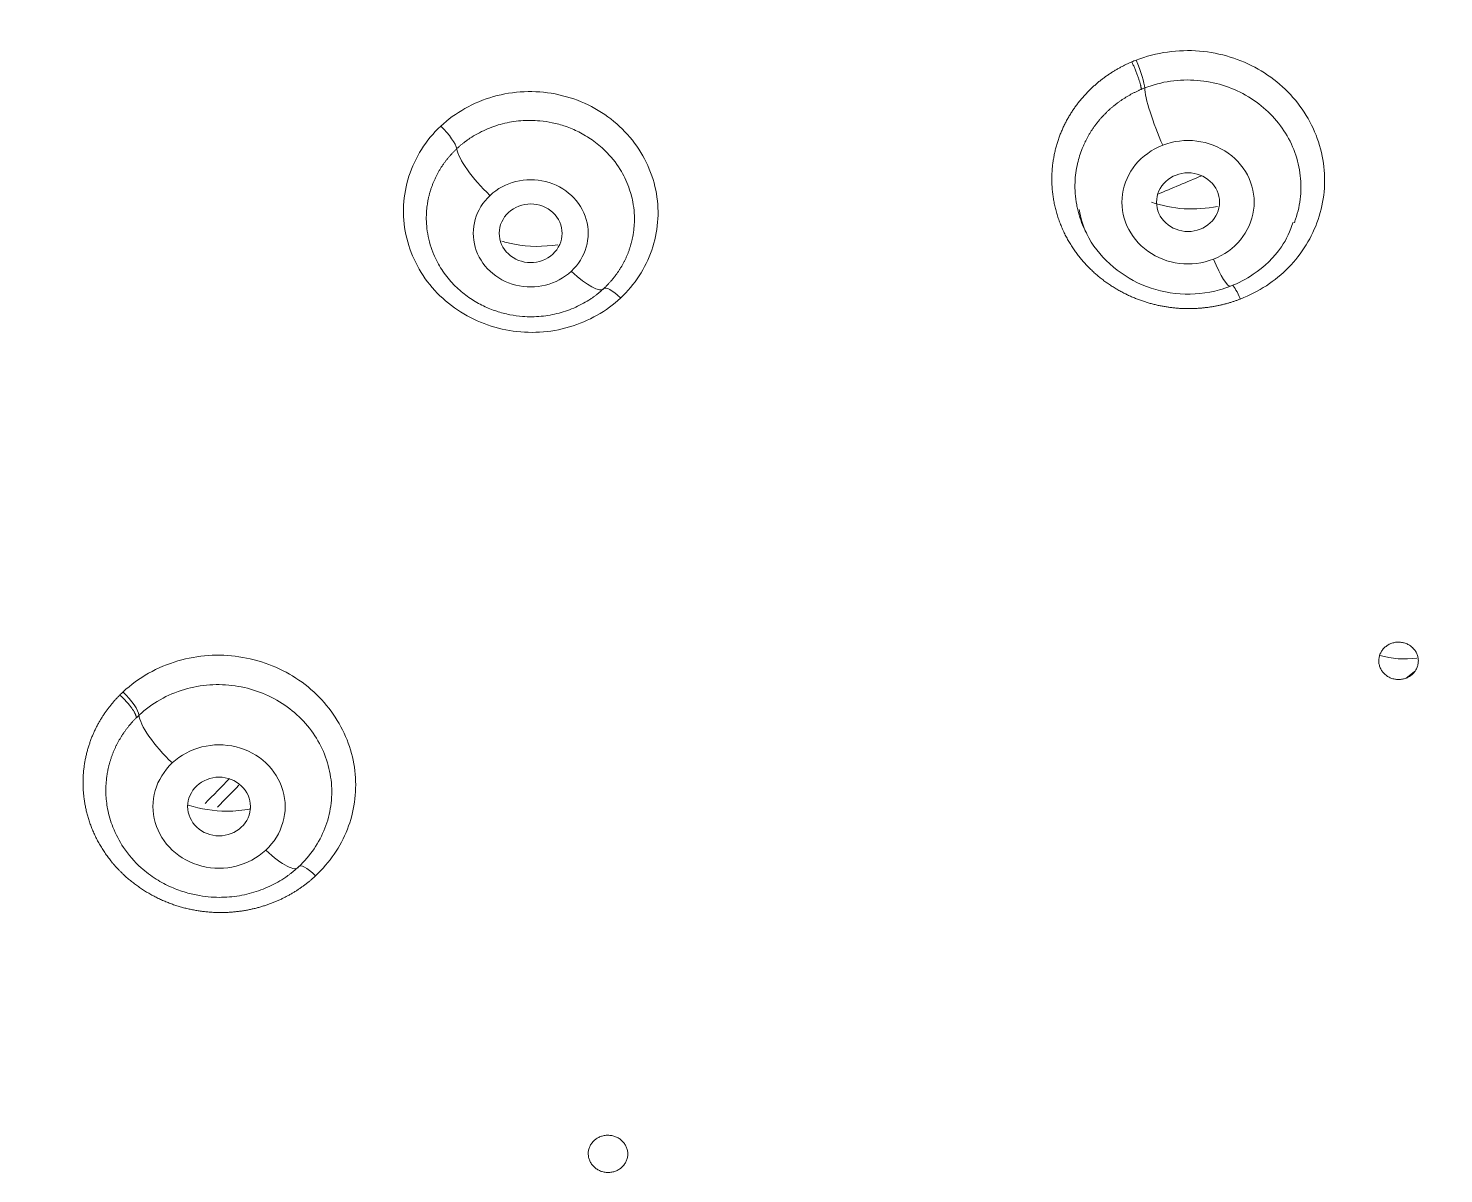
# Model space of a CAD drawing. Extents: x 1168 to 2296, y 0 to 827.
# Drawn here: x 1667.39 to 1685.4, y 558.34 to 572.91 of the extents above; entities that cross this region are included whole.
import ezdxf

# ---------------------------------------------------------------- set-up
doc = ezdxf.new("R2010")
doc.units = 0
doc.header["$LTSCALE"] = 10
doc.header["$MEASUREMENT"] = 0
doc.layers.add('1', color=7, linetype='CONTINUOUS')

msp = doc.modelspace()

# ---------------------------------------------------------------- linework, layer by layer
at = {"layer": '1', "color": 7, "linetype": 'Continuous', "lineweight": 18}
msp.add_line((1684.917, 564.645), (1685.025, 564.73), dxfattribs=at)
for centre, major_axis, ratio, start_param, end_param in [((1696.685, 538.042), (57.67, 0), 0.93358, 5.498085, 8.635877), ((1696.685, 538.026), (57.518, 0), 0.93358, 5.498085, 10.209879), ((1681.477, 572.412), (0.108, -0.28), 0.137141, 0.358191, 1.869619), ((1682.143, 570.913), (1.44, 0), 0.93358, 1.963495, 1.996693), ((1672.628, 571.571), (-0.205, 0.219), 0.245371, 3.482269, 4.931996), ((1696.685, 540.449), (-35.776, 0), 0.93358, 5.125682, 5.142969), ((1674.916, 569.385), (0.205, -0.219), 0.244788, 1.794498, 3.173534), ((1682.804, 569.371), (-0.108, 0.28), 0.137141, 5.014877, 6.021086), ((1668.584, 564.37), (0.205, -0.219), 0.253404, 0.282431, 1.79386), ((1669.815, 563.222), (1.44, 0), 0.93358, 2.356194, 2.389385), ((1671.036, 562.031), (-0.205, 0.219), 0.253404, 4.939118, 6.375186)]:
    msp.add_ellipse(centre, major_axis=major_axis, ratio=ratio, start_param=start_param, end_param=end_param, dxfattribs=at)
at = {"layer": '1', "color": 7, "linetype": 'Continuous', "lineweight": 13}
for centre, major_axis, ratio, start_param, end_param in [((1696.685, 537.844), (57.048, 0), 0.93358, 5.498085, 10.209879), ((1696.685, 537.824), (56.129, 0), 0.93358, 5.397226, 10.310738), ((1696.685, 537.907), (55.427, 0), 0.93358, 5.397283, 10.31068), ((1696.685, 538.436), (-51, 0), 0.93358, 4.712389, 7.625054), ((1681.821, 571.641), (0.216, -0.56), 0.137141, 3.499819, 5.053195), ((1682.143, 570.701), (0.841, 0), 0.93358, 5.105088, 8.246681), ((1673.262, 571.003), (0.409, -0.439), 0.253404, 3.483027, 4.977436), ((1682.143, 570.701), (0.841, 0), 0.93358, 1.963495, 5.105088), ((1673.78, 570.305), (0.731, 0), 0.93358, 5.497787, 8.63938), ((1673.78, 570.305), (0.731, 0), 0.93358, 2.356194, 5.497787), ((1682.465, 570.191), (-0.216, 0.56), 0.137141, 1.911602, 3.125981), ((1674.297, 570.037), (-0.409, 0.439), 0.253404, 1.835843, 3.173607), ((1669.221, 563.781), (0.409, -0.439), 0.253404, 3.42406, 4.977436), ((1669.815, 563.011), (0.841, 0), 0.93358, 5.497787, 8.63938), ((1669.815, 563.011), (0.841, 0), 0.93358, 2.356194, 5.497787), ((1696.685, 540.273), (36.424, 0), 0.93358, 2.394985, 2.407623), ((1696.685, 540.273), (-36.276, 0), 0.93358, 5.536287, 5.5474), ((1670.409, 562.671), (-0.409, 0.439), 0.253404, 1.835843, 3.233594)]:
    msp.add_ellipse(centre, major_axis=major_axis, ratio=ratio, start_param=start_param, end_param=end_param, dxfattribs=at)
at = {"layer": '1', "color": 7, "linetype": 'Continuous', "lineweight": 18}
for points, knots in [([(1637.796, 552.575), (1638.053, 554.279), (1638.756, 557.76), (1640.08, 562.037), (1641.095, 564.594), (1641.816, 566.282), (1642.199, 567.117), (1644.224, 571.249), (1646.684, 575.194), (1649.629, 578.813), (1650.844, 580.232), (1651.471, 580.928), (1653.404, 582.971), (1656.126, 585.576), (1659.852, 588.507), (1662.218, 590.106), (1663.822, 591.135), (1664.638, 591.63), (1668.781, 594.015), (1673.175, 596.018), (1677.777, 597.499), (1679.632, 598.049), (1680.567, 598.302), (1683.39, 598.998), (1687.204, 599.752), (1692.046, 600.255), (1694.965, 600.357), (1696.911, 600.38), (1697.885, 600.369), (1702.748, 600.202), (1707.594, 599.588), (1712.301, 598.432), (1714.171, 597.926), (1715.099, 597.652), (1717.86, 596.765), (1721.479, 595.414), (1725.805, 593.32), (1728.292, 591.89), (1729.924, 590.9), (1730.726, 590.386), (1734.67, 587.724), (1738.333, 584.7), (1741.559, 581.296), (1742.812, 579.906), (1743.421, 579.196), (1745.188, 577.026), (1747.393, 574.025), (1749.743, 570.04), (1750.96, 567.561), (1751.726, 565.891), (1752.088, 565.047), (1753.782, 560.788), (1754.879, 556.898), (1755.518, 552.941), (1755.573, 552.576)], [0, 0, 0, 0, 0.032488, 0.066794, 0.083947, 0.083947, 0.1011, 0.1011, 0.169711, 0.186864, 0.186864, 0.204017, 0.204017, 0.238323, 0.272629, 0.289782, 0.289782, 0.306935, 0.306935, 0.375547, 0.3927, 0.3927, 0.409853, 0.409853, 0.444159, 0.478464, 0.495617, 0.495617, 0.51277, 0.51277, 0.581382, 0.598535, 0.598535, 0.615688, 0.615688, 0.649994, 0.6843, 0.701453, 0.701453, 0.718606, 0.718606, 0.787218, 0.804371, 0.804371, 0.821524, 0.821524, 0.855829, 0.890135, 0.907288, 0.907288, 0.924441, 0.924441, 0.993053, 1, 1, 1, 1]), ([(1755.422, 553.477), (1755.408, 553.561), (1755.286, 554.253), (1755.003, 555.709), (1754.47, 557.983), (1753.715, 560.637), (1752.727, 563.495), (1751.531, 566.391), (1749.707, 570.162), (1747.007, 574.69), (1743.786, 578.911), (1740.919, 582.068), (1738.642, 584.309), (1736.346, 586.331), (1734.178, 588.053), (1732.285, 589.427), (1730.721, 590.48), (1729.512, 591.245), (1728.564, 591.818), (1727.641, 592.357), (1726.496, 592.997), (1724.99, 593.791), (1722.671, 594.922), (1719.494, 596.282), (1715.415, 597.715), (1710.884, 598.946), (1705.91, 599.889), (1701.243, 600.381), (1697.006, 600.525), (1693.293, 600.438), (1689.526, 600.124), (1685.521, 599.546), (1681.536, 598.703), (1677.757, 597.633), (1674.712, 596.575), (1672.323, 595.618), (1670.513, 594.818), (1669.043, 594.117), (1667.739, 593.457), (1666.431, 592.755), (1664.964, 591.92), (1663.151, 590.814), (1660.916, 589.325), (1658.264, 587.355), (1655.341, 584.896), (1652.23, 581.883), (1649.121, 578.343), (1646.258, 574.444), (1643.809, 570.417), (1641.818, 566.422), (1640.247, 562.506), (1639.056, 558.71), (1638.29, 555.519), (1637.965, 553.593), (1637.864, 552.894)], [0, 0, 0, 0, 0.001588, 0.013126, 0.027789, 0.04558, 0.065218, 0.084873, 0.104532, 0.143846, 0.183174, 0.202849, 0.222528, 0.241892, 0.258858, 0.273049, 0.284465, 0.293107, 0.298976, 0.304539, 0.312444, 0.322691, 0.335281, 0.358941, 0.384767, 0.412706, 0.442761, 0.474929, 0.496111, 0.51812, 0.540956, 0.563325, 0.590147, 0.613541, 0.633505, 0.647888, 0.659751, 0.669092, 0.677224, 0.686109, 0.695892, 0.707751, 0.724579, 0.744632, 0.76791, 0.794412, 0.824139, 0.854874, 0.884154, 0.911977, 0.938344, 0.963257, 0.986713, 1, 1, 1, 1]), ([(1680.74, 570.603), (1680.761, 570.517), (1680.797, 570.413), (1680.847, 570.314), (1680.857, 570.296)], [0, 0, 0, 0, 0.812861, 1, 1, 1, 1]), ([(1680.759, 570.608), (1680.776, 570.498), (1680.853, 570.243), (1681.13, 569.895), (1681.547, 569.625), (1682.041, 569.507), (1682.431, 569.546), (1682.636, 569.614), (1682.681, 569.632)], [0, 0, 0, 0, 0.13396, 0.333041, 0.533026, 0.735429, 0.940598, 1, 1, 1, 1]), ([(1682.681, 569.632), (1682.785, 569.672), (1683.028, 569.8), (1683.328, 570.079), (1683.444, 570.334), (1683.479, 570.449)], [0, 0, 0, 0, 0.276136, 0.702165, 1, 1, 1, 1]), ([(1673.412, 570.206), (1673.465, 570.19), (1673.698, 570.132), (1673.942, 570.131), (1674.126, 570.16)], [0, 0, 0, 0, 0.229743, 1, 1, 1, 1]), ([(1672.544, 570.043), (1672.559, 570.007), (1672.606, 569.907), (1672.706, 569.753), (1672.849, 569.598), (1673.009, 569.473), (1673.174, 569.379), (1673.343, 569.311), (1673.511, 569.267), (1673.701, 569.241), (1673.913, 569.243), (1674.141, 569.284), (1674.354, 569.359), (1674.494, 569.437), (1674.573, 569.491), (1674.602, 569.512), (1674.63, 569.534), (1674.657, 569.556), (1674.684, 569.579), (1674.701, 569.594), (1674.71, 569.602)], [0, 0, 0, 0, 0.046713, 0.132176, 0.217557, 0.294502, 0.367898, 0.437754, 0.504081, 0.56689, 0.656931, 0.745283, 0.83197, 0.917017, 0.930966, 0.944867, 0.958721, 0.972528, 0.986288, 1, 1, 1, 1]), ([(1674.71, 569.602), (1674.714, 569.606), (1674.722, 569.614), (1674.734, 569.626), (1674.746, 569.638), (1674.758, 569.65), (1674.77, 569.663), (1674.782, 569.676), (1674.794, 569.688), (1674.805, 569.702), (1674.816, 569.715), (1674.827, 569.728), (1674.838, 569.742), (1674.849, 569.756), (1674.86, 569.77), (1674.87, 569.784), (1674.88, 569.799), (1674.891, 569.813), (1674.9, 569.828), (1674.91, 569.843), (1674.92, 569.858), (1674.926, 569.869), (1674.93, 569.875), (1674.93, 569.875)], [0, 0, 0, 0, 0.048037, 0.096248, 0.144632, 0.193189, 0.24192, 0.290824, 0.339903, 0.389155, 0.438581, 0.488181, 0.537956, 0.587905, 0.638028, 0.688326, 0.738798, 0.789445, 0.840267, 0.891263, 0.942435, 0.993782, 1, 1, 1, 1]), ([(1684.917, 564.645), (1684.902, 564.639), (1684.886, 564.635), (1684.862, 564.631), (1684.854, 564.629), (1684.838, 564.628), (1684.829, 564.628), (1684.805, 564.628), (1684.788, 564.629), (1684.756, 564.635), (1684.74, 564.64), (1684.71, 564.652), (1684.695, 564.659), (1684.675, 564.672), (1684.668, 564.677), (1684.655, 564.687), (1684.643, 564.698), (1684.632, 564.709), (1684.621, 564.721), (1684.616, 564.727), (1684.603, 564.747), (1684.595, 564.761), (1684.585, 564.782), (1684.583, 564.789), (1684.578, 564.804), (1684.576, 564.812), (1684.571, 564.835), (1684.57, 564.85), (1684.57, 564.874), (1684.57, 564.881), (1684.572, 564.897), (1684.573, 564.905), (1684.577, 564.927), (1684.582, 564.942), (1684.592, 564.964), (1684.595, 564.971), (1684.603, 564.985), (1684.612, 564.998), (1684.621, 565.01), (1684.632, 565.022), (1684.637, 565.028), (1684.655, 565.044), (1684.668, 565.054), (1684.695, 565.072), (1684.71, 565.079), (1684.725, 565.085)], [0, 0, 0, 0, 0.0625, 0.0625, 0.09375, 0.09375, 0.125, 0.125, 0.1875, 0.1875, 0.25, 0.25, 0.3125, 0.3125, 0.34375, 0.34375, 0.375, 0.40625, 0.40625, 0.4375, 0.4375, 0.5, 0.5, 0.53125, 0.53125, 0.5625, 0.5625, 0.625, 0.625, 0.65625, 0.65625, 0.6875, 0.6875, 0.75, 0.75, 0.78125, 0.78125, 0.8125, 0.84375, 0.84375, 0.875, 0.875, 0.9375, 0.9375, 1, 1, 1, 1]), ([(1684.725, 565.085), (1684.74, 565.091), (1684.756, 565.095), (1684.78, 565.1), (1684.788, 565.101), (1684.805, 565.102), (1684.813, 565.102), (1684.838, 565.102), (1684.854, 565.101), (1684.886, 565.095), (1684.903, 565.09), (1684.933, 565.078), (1684.947, 565.071), (1684.968, 565.058), (1684.975, 565.053), (1684.987, 565.043), (1684.999, 565.033), (1685.011, 565.021), (1685.021, 565.009), (1685.026, 565.003), (1685.04, 564.983), (1685.048, 564.97), (1685.057, 564.948), (1685.06, 564.941), (1685.065, 564.926), (1685.067, 564.918), (1685.071, 564.895), (1685.073, 564.88), (1685.073, 564.857), (1685.072, 564.849), (1685.071, 564.833), (1685.07, 564.825), (1685.065, 564.803), (1685.06, 564.788), (1685.051, 564.766), (1685.047, 564.759), (1685.039, 564.745), (1685.031, 564.732), (1685.021, 564.72), (1685.011, 564.708), (1685.005, 564.702), (1684.987, 564.686), (1684.975, 564.676), (1684.948, 564.659), (1684.933, 564.651), (1684.917, 564.645)], [0, 0, 0, 0, 0.0625, 0.0625, 0.09375, 0.09375, 0.125, 0.125, 0.1875, 0.1875, 0.25, 0.25, 0.3125, 0.3125, 0.34375, 0.34375, 0.375, 0.40625, 0.40625, 0.4375, 0.4375, 0.5, 0.5, 0.53125, 0.53125, 0.5625, 0.5625, 0.625, 0.625, 0.65625, 0.65625, 0.6875, 0.6875, 0.75, 0.75, 0.78125, 0.78125, 0.8125, 0.84375, 0.84375, 0.875, 0.875, 0.9375, 0.9375, 1, 1, 1, 1]), ([(1668.796, 564.173), (1668.877, 564.249), (1669.058, 564.381), (1669.366, 564.511), (1669.693, 564.57), (1670.02, 564.558), (1670.335, 564.478), (1670.624, 564.333), (1670.871, 564.133), (1671.064, 563.886), (1671.194, 563.609), (1671.255, 563.314), (1671.247, 563.017), (1671.172, 562.731), (1671.033, 562.466), (1670.901, 562.313), (1670.827, 562.244)], [0, 0, 0, 0, 0.075966, 0.151345, 0.224138, 0.295716, 0.367542, 0.439274, 0.510987, 0.582395, 0.653095, 0.722989, 0.79235, 0.861533, 0.930548, 1, 1, 1, 1]), ([(1668.763, 564.141), (1668.759, 564.137), (1668.751, 564.129), (1668.738, 564.116), (1668.726, 564.103), (1668.714, 564.09), (1668.702, 564.077), (1668.691, 564.063), (1668.679, 564.05), (1668.668, 564.036), (1668.657, 564.022), (1668.646, 564.008), (1668.635, 563.994), (1668.624, 563.979), (1668.614, 563.965), (1668.604, 563.95), (1668.593, 563.935), (1668.584, 563.92), (1668.574, 563.905), (1668.564, 563.889), (1668.555, 563.874), (1668.546, 563.858), (1668.537, 563.842), (1668.528, 563.826), (1668.52, 563.81), (1668.511, 563.794), (1668.503, 563.777), (1668.496, 563.761), (1668.488, 563.744), (1668.48, 563.727), (1668.473, 563.71), (1668.466, 563.693), (1668.46, 563.676), (1668.453, 563.659), (1668.447, 563.642), (1668.441, 563.624), (1668.435, 563.606), (1668.43, 563.589), (1668.424, 563.571), (1668.419, 563.553), (1668.415, 563.535), (1668.41, 563.517), (1668.406, 563.498), (1668.402, 563.48), (1668.398, 563.462), (1668.395, 563.443), (1668.392, 563.424), (1668.389, 563.406), (1668.386, 563.387), (1668.384, 563.368), (1668.382, 563.349), (1668.38, 563.33), (1668.378, 563.311), (1668.377, 563.292), (1668.376, 563.273), (1668.375, 563.254), (1668.375, 563.235), (1668.375, 563.215), (1668.375, 563.196), (1668.377, 563.118), (1668.394, 562.965), (1668.462, 562.731), (1668.598, 562.471), (1668.791, 562.249), (1669.006, 562.086), (1669.201, 561.983), (1669.388, 561.915), (1669.558, 561.876), (1669.753, 561.852), (1669.978, 561.856), (1670.229, 561.904), (1670.46, 561.989), (1670.609, 562.074), (1670.692, 562.133), (1670.72, 562.154), (1670.748, 562.176), (1670.775, 562.198), (1670.802, 562.221), (1670.819, 562.236), (1670.827, 562.244)], [0, 0, 0, 0, 0.004102, 0.008213, 0.012333, 0.016461, 0.020598, 0.024744, 0.028899, 0.033063, 0.037236, 0.041417, 0.045607, 0.049807, 0.054014, 0.058231, 0.062457, 0.066691, 0.070934, 0.075186, 0.079447, 0.083717, 0.087995, 0.092282, 0.096579, 0.100883, 0.105197, 0.10952, 0.113851, 0.118191, 0.122541, 0.126898, 0.131265, 0.135641, 0.140025, 0.144418, 0.14882, 0.153231, 0.15765, 0.162079, 0.166516, 0.170962, 0.175417, 0.179881, 0.184353, 0.188835, 0.193325, 0.197824, 0.202331, 0.206848, 0.211373, 0.215908, 0.220451, 0.225002, 0.229563, 0.234132, 0.238711, 0.243297, 0.247893, 0.252498, 0.299213, 0.356666, 0.424828, 0.503657, 0.558833, 0.608653, 0.653121, 0.692242, 0.72602, 0.785144, 0.842388, 0.897761, 0.951273, 0.959507, 0.967695, 0.975839, 0.983938, 0.991991, 1, 1, 1, 1]), ([(1669.424, 563.03), (1669.582, 562.979), (1669.85, 562.935), (1670.119, 562.962), (1670.22, 562.982)], [0, 0, 0, 0, 0.618028, 1, 1, 1, 1]), ([(1674.586, 558.76), (1674.598, 558.771), (1674.61, 558.781), (1674.631, 558.793), (1674.638, 558.797), (1674.652, 558.804), (1674.66, 558.808), (1674.683, 558.816), (1674.698, 558.821), (1674.731, 558.827), (1674.747, 558.828), (1674.78, 558.828), (1674.796, 558.826), (1674.821, 558.822), (1674.829, 558.82), (1674.845, 558.815), (1674.86, 558.81), (1674.875, 558.803), (1674.889, 558.796), (1674.897, 558.792), (1674.917, 558.778), (1674.93, 558.769), (1674.947, 558.752), (1674.953, 558.746), (1674.963, 558.734), (1674.968, 558.728), (1674.982, 558.708), (1674.99, 558.695), (1674.999, 558.673), (1675.002, 558.666), (1675.007, 558.651), (1675.009, 558.643), (1675.014, 558.62), (1675.015, 558.605), (1675.015, 558.582), (1675.015, 558.574), (1675.013, 558.558), (1675.011, 558.543), (1675.007, 558.528), (1675.002, 558.513), (1674.999, 558.506), (1674.99, 558.485), (1674.982, 558.471), (1674.964, 558.445), (1674.953, 558.433), (1674.941, 558.422)], [0, 0, 0, 0, 0.0625, 0.0625, 0.09375, 0.09375, 0.125, 0.125, 0.1875, 0.1875, 0.25, 0.25, 0.3125, 0.3125, 0.34375, 0.34375, 0.375, 0.40625, 0.40625, 0.4375, 0.4375, 0.5, 0.5, 0.53125, 0.53125, 0.5625, 0.5625, 0.625, 0.625, 0.65625, 0.65625, 0.6875, 0.6875, 0.75, 0.75, 0.78125, 0.78125, 0.8125, 0.84375, 0.84375, 0.875, 0.875, 0.9375, 0.9375, 1, 1, 1, 1]), ([(1674.941, 558.422), (1674.93, 558.411), (1674.917, 558.402), (1674.896, 558.389), (1674.889, 558.385), (1674.875, 558.378), (1674.867, 558.375), (1674.844, 558.366), (1674.829, 558.361), (1674.797, 558.355), (1674.78, 558.354), (1674.747, 558.354), (1674.731, 558.356), (1674.706, 558.361), (1674.698, 558.363), (1674.683, 558.367), (1674.667, 558.373), (1674.652, 558.379), (1674.638, 558.387), (1674.631, 558.391), (1674.61, 558.404), (1674.597, 558.414), (1674.58, 558.43), (1674.574, 558.436), (1674.564, 558.448), (1674.559, 558.454), (1674.545, 558.474), (1674.538, 558.488), (1674.528, 558.509), (1674.525, 558.517), (1674.52, 558.532), (1674.518, 558.539), (1674.514, 558.562), (1674.512, 558.577), (1674.512, 558.601), (1674.512, 558.608), (1674.514, 558.624), (1674.516, 558.639), (1674.521, 558.654), (1674.525, 558.669), (1674.528, 558.676), (1674.538, 558.698), (1674.545, 558.711), (1674.563, 558.737), (1674.574, 558.749), (1674.586, 558.76)], [0, 0, 0, 0, 0.0625, 0.0625, 0.09375, 0.09375, 0.125, 0.125, 0.1875, 0.1875, 0.25, 0.25, 0.3125, 0.3125, 0.34375, 0.34375, 0.375, 0.40625, 0.40625, 0.4375, 0.4375, 0.5, 0.5, 0.53125, 0.53125, 0.5625, 0.5625, 0.625, 0.625, 0.65625, 0.65625, 0.6875, 0.6875, 0.75, 0.75, 0.78125, 0.78125, 0.8125, 0.84375, 0.84375, 0.875, 0.875, 0.9375, 0.9375, 1, 1, 1, 1])]:
    msp.add_open_spline(points, degree=3, knots=knots, dxfattribs=at)
at = {"layer": '1', "color": 7, "linetype": 'Continuous', "lineweight": 13}
for points, knots in [([(1756.322, 547.55), (1755.574, 551.917), (1752.651, 561.561), (1744.019, 574.98), (1730.699, 586.235), (1714.456, 593.4), (1696.685, 595.859), (1678.914, 593.4), (1662.67, 586.235), (1649.351, 574.98), (1640.537, 561.28), (1637.608, 551.286), (1636.891, 546.585)], [0, 0, 0, 0, 0.082805, 0.186343, 0.289882, 0.39342, 0.496959, 0.600497, 0.704035, 0.807574, 0.911112, 1, 1, 1, 1]), ([(1739.245, 498.734), (1739.257, 498.745), (1739.297, 498.783), (1739.382, 498.862), (1739.514, 498.988), (1739.695, 499.16), (1739.923, 499.379), (1740.198, 499.646), (1740.517, 499.962), (1740.882, 500.327), (1741.289, 500.744), (1741.738, 501.212), (1742.226, 501.734), (1742.752, 502.311), (1743.313, 502.945), (1743.907, 503.637), (1744.531, 504.389), (1745.182, 505.203), (1745.856, 506.081), (1746.552, 507.024), (1747.264, 508.035), (1747.988, 509.115), (1748.721, 510.266), (1749.458, 511.489), (1750.192, 512.787), (1750.92, 514.161), (1751.635, 515.611), (1752.333, 517.14), (1753.005, 518.748), (1753.647, 520.436), (1754.251, 522.204), (1754.81, 524.051), (1755.317, 525.979), (1755.762, 527.985), (1756.139, 530.07), (1756.438, 532.23), (1756.653, 534.464), (1756.773, 536.769), (1756.792, 539.142), (1756.7, 541.577), (1756.487, 544.071), (1756.145, 546.617), (1755.665, 549.209), (1755.039, 551.84), (1754.259, 554.502), (1753.317, 557.187), (1752.329, 559.582), (1751.345, 561.687), (1750.412, 563.504), (1749.396, 565.312), (1748.295, 567.108), (1747.108, 568.889), (1745.834, 570.65), (1744.471, 572.386), (1743.019, 574.093), (1741.477, 575.767), (1739.845, 577.402), (1738.124, 578.995), (1736.312, 580.54), (1734.412, 582.032), (1732.424, 583.467), (1730.349, 584.838), (1728.188, 586.14), (1725.944, 587.367), (1723.618, 588.515), (1721.214, 589.579), (1718.734, 590.553), (1716.183, 591.432), (1713.563, 592.209), (1710.879, 592.88), (1708.135, 593.439), (1705.337, 593.882), (1702.49, 594.205), (1699.601, 594.402), (1696.187, 594.48), (1692.263, 594.344), (1687.865, 593.889), (1683.515, 593.134), (1679.236, 592.083), (1675.051, 590.739), (1670.984, 589.112), (1667.055, 587.211), (1663.287, 585.046), (1659.7, 582.627), (1656.313, 579.968), (1653.144, 577.085), (1650.21, 573.992), (1647.53, 570.706), (1645.115, 567.244), (1642.978, 563.627), (1640.926, 559.456), (1639.1, 554.7), (1637.661, 549.356), (1636.788, 543.905), (1636.494, 538.401), (1636.777, 532.897), (1637.593, 527.71), (1638.786, 523.105), (1640.114, 519.299), (1641.425, 516.23), (1642.593, 513.864), (1643.791, 511.674), (1645.041, 509.612), (1646.37, 507.638), (1647.455, 506.153), (1648.304, 505.056), (1649.01, 504.181), (1649.684, 503.377), (1650.388, 502.568), (1651.001, 501.891), (1651.501, 501.353), (1651.871, 500.963), (1652.223, 500.599), (1652.555, 500.26), (1652.868, 499.947), (1653.16, 499.658), (1653.432, 499.393), (1653.682, 499.152), (1653.91, 498.935), (1654.056, 498.798), (1654.124, 498.733)], [0, 0, 0, 0, 0.000179, 0.000603, 0.00127, 0.002183, 0.00334, 0.004741, 0.006386, 0.008277, 0.010411, 0.01279, 0.015413, 0.018281, 0.021393, 0.02475, 0.028351, 0.032196, 0.036286, 0.04062, 0.045199, 0.050022, 0.055089, 0.060401, 0.065958, 0.071758, 0.077804, 0.084093, 0.090627, 0.097406, 0.104428, 0.111695, 0.119206, 0.126961, 0.134961, 0.143206, 0.151695, 0.160428, 0.169406, 0.178628, 0.188094, 0.197805, 0.20776, 0.21796, 0.228404, 0.239092, 0.250024, 0.257544, 0.265167, 0.272896, 0.280729, 0.288666, 0.296708, 0.304854, 0.313104, 0.321459, 0.329918, 0.338482, 0.34715, 0.355923, 0.3648, 0.373782, 0.382867, 0.392057, 0.401352, 0.410752, 0.420256, 0.429863, 0.439576, 0.449392, 0.459314, 0.46934, 0.47947, 0.489704, 0.500043, 0.515667, 0.531291, 0.546915, 0.562538, 0.578162, 0.593786, 0.60941, 0.625034, 0.640657, 0.656282, 0.671906, 0.68753, 0.703153, 0.718778, 0.734402, 0.750026, 0.770854, 0.791682, 0.81251, 0.833338, 0.854167, 0.874994, 0.892773, 0.907913, 0.920413, 0.930274, 0.937493, 0.948337, 0.95716, 0.963963, 0.968745, 0.972532, 0.976398, 0.980345, 0.984372, 0.986462, 0.988435, 0.990291, 0.99203, 0.993651, 0.995155, 0.996542, 0.997812, 0.998965, 1, 1, 1, 1]), ([(1654.672, 498.916), (1654.657, 498.93), (1654.611, 498.974), (1654.455, 499.122), (1654.346, 499.225), (1654.067, 499.494), (1653.896, 499.659), (1653.497, 500.053), (1653.268, 500.281), (1652.754, 500.804), (1652.469, 501.098), (1651.848, 501.755), (1651.512, 502.119), (1650.794, 502.919), (1650.412, 503.355), (1649.61, 504.307), (1649.189, 504.822), (1648.317, 505.934), (1647.867, 506.532), (1646.944, 507.816), (1646.473, 508.502), (1645.519, 509.966), (1645.038, 510.744), (1644.077, 512.397), (1643.597, 513.271), (1642.655, 515.121), (1642.191, 516.095), (1641.296, 518.147), (1640.865, 519.224), (1640.05, 521.482), (1639.667, 522.662), (1638.97, 525.127), (1638.655, 526.412), (1638.115, 529.081), (1637.89, 530.467), (1637.549, 533.333), (1637.434, 534.815), (1637.334, 537.865), (1637.351, 539.434), (1637.538, 542.649), (1637.71, 544.294), (1638.231, 547.645), (1638.58, 549.351), (1639.478, 552.805), (1640.026, 554.552), (1641.341, 558.065), (1642.108, 559.83), (1643.881, 563.348), (1644.886, 565.102), (1647.146, 568.566), (1648.401, 570.276), (1651.171, 573.615), (1652.687, 575.243), (1655.98, 578.377), (1657.759, 579.883), (1660.619, 582.016), (1661.605, 582.706), (1663.64, 584.039), (1664.689, 584.681), (1667.93, 586.527), (1670.213, 587.65), (1675.002, 589.636), (1677.509, 590.498), (1682.712, 591.911), (1685.41, 592.462), (1689.566, 593.024), (1690.969, 593.168), (1693.096, 593.312), (1693.809, 593.349), (1694.884, 593.386), (1695.422, 593.399), (1696.052, 593.408), (1696.367, 593.41), (1696.525, 593.41), (1696.604, 593.41), (1696.644, 593.41), (1696.664, 593.41), (1696.673, 593.41), (1696.678, 593.41), (1696.681, 593.41), (1696.682, 593.41), (1696.683, 593.41), (1696.683, 593.41), (1702.504, 593.411), (1714.146, 591.801), (1730.106, 584.758), (1738.831, 577.384), (1746.222, 568.986), (1749.25, 564.276), (1753.713, 554.238), (1755.147, 548.91), (1756.299, 538.095), (1756.017, 532.607), (1753.758, 521.946), (1751.781, 516.773), (1747.677, 509.577), (1745.34, 506.121), (1742.614, 502.935), (1740.714, 500.877), (1739.722, 499.881), (1738.698, 498.916)], [0, 0, 0, 0, 0.015625, 0.015625, 0.03125, 0.03125, 0.046875, 0.046875, 0.0625, 0.0625, 0.078125, 0.078125, 0.09375, 0.09375, 0.109375, 0.109375, 0.125, 0.125, 0.140625, 0.140625, 0.15625, 0.15625, 0.171875, 0.171875, 0.1875, 0.1875, 0.203125, 0.203125, 0.21875, 0.21875, 0.234375, 0.234375, 0.25, 0.25, 0.265625, 0.265625, 0.28125, 0.28125, 0.296875, 0.296875, 0.3125, 0.3125, 0.328125, 0.328125, 0.34375, 0.34375, 0.359375, 0.359375, 0.375, 0.375, 0.390625, 0.390625, 0.40625, 0.40625, 0.421875, 0.421875, 0.429687, 0.429687, 0.4375, 0.4375, 0.453125, 0.453125, 0.46875, 0.46875, 0.484375, 0.484375, 0.492187, 0.492187, 0.496094, 0.496094, 0.498047, 0.499023, 0.499512, 0.499756, 0.499878, 0.499939, 0.499969, 0.499985, 0.499992, 0.499996, 0.499998, 0.499998, 0.5, 0.5, 0.5625, 0.625, 0.6875, 0.6875, 0.75, 0.75, 0.8125, 0.8125, 0.875, 0.875, 0.9375, 0.9375, 0.96875, 0.984375, 0.984375, 1, 1, 1, 1]), ([(1696.685, 592.494), (1696.643, 592.494), (1696.559, 592.494), (1696.433, 592.494), (1696.308, 592.493), (1696.182, 592.492), (1696.056, 592.491), (1695.931, 592.49), (1695.805, 592.488), (1695.679, 592.486), (1695.554, 592.484), (1695.428, 592.482), (1695.302, 592.479), (1695.177, 592.476), (1695.051, 592.473), (1694.926, 592.47), (1694.8, 592.466), (1694.674, 592.462), (1694.549, 592.458), (1694.423, 592.453), (1694.297, 592.449), (1694.172, 592.444), (1694.046, 592.439), (1693.921, 592.433), (1693.795, 592.427), (1693.669, 592.421), (1693.544, 592.415), (1693.418, 592.409), (1693.292, 592.402), (1693.167, 592.395), (1693.041, 592.388), (1692.916, 592.38), (1692.79, 592.373), (1692.664, 592.365), (1692.539, 592.356), (1692.413, 592.348), (1691.963, 592.317), (1691.191, 592.255), (1690.096, 592.149), (1689.004, 592.024), (1687.914, 591.879), (1686.828, 591.716), (1685.745, 591.533), (1684.666, 591.332), (1683.232, 591.038), (1681.452, 590.624), (1679.339, 590.052), (1677.249, 589.407), (1675.187, 588.688), (1673.155, 587.896), (1670.491, 586.748), (1667.249, 585.14), (1663.531, 582.943), (1659.996, 580.488), (1657.042, 578.094), (1654.6, 575.851), (1652.613, 573.834), (1650.428, 571.378), (1648.117, 568.421), (1646.056, 565.318), (1644.435, 562.501), (1643.178, 560.024), (1642.15, 557.704), (1641.316, 555.56), (1640.645, 553.611), (1640.049, 551.626), (1639.478, 549.402), (1638.965, 546.935), (1638.55, 544.222), (1638.305, 541.72), (1638.189, 539.441), (1638.167, 537.393), (1638.228, 535.332), (1638.373, 533.277), (1638.599, 531.231), (1638.906, 529.201), (1639.297, 527.175), (1639.926, 524.5), (1640.916, 521.195), (1642.25, 517.76), (1643.616, 514.824), (1644.92, 512.369), (1646.195, 510.241), (1647.395, 508.425), (1648.477, 506.903), (1649.519, 505.542), (1650.506, 504.33), (1651.342, 503.356), (1652.123, 502.486), (1652.84, 501.716), (1653.581, 500.949), (1654.147, 500.383), (1654.525, 500.013), (1654.706, 499.837), (1654.89, 499.66), (1655.076, 499.483), (1655.264, 499.304), (1655.455, 499.125), (1655.647, 498.944), (1655.842, 498.763), (1656.04, 498.581), (1656.239, 498.399), (1656.441, 498.215), (1656.645, 498.031), (1656.852, 497.846), (1657.061, 497.66), (1657.272, 497.473), (1657.413, 497.349), (1657.485, 497.286)], [0, 0, 0, 0, 0.000892, 0.001785, 0.002677, 0.003569, 0.004462, 0.005354, 0.006246, 0.007138, 0.00803, 0.008923, 0.009815, 0.010707, 0.011599, 0.012491, 0.013384, 0.014276, 0.015169, 0.016061, 0.016953, 0.017846, 0.018739, 0.019631, 0.020524, 0.021417, 0.02231, 0.023203, 0.024097, 0.02499, 0.025884, 0.026777, 0.027671, 0.028565, 0.029459, 0.030354, 0.031248, 0.039059, 0.046868, 0.054679, 0.062496, 0.070311, 0.078122, 0.085931, 0.093744, 0.109373, 0.124991, 0.140601, 0.156239, 0.171854, 0.187489, 0.218707, 0.249974, 0.281106, 0.312458, 0.333209, 0.354021, 0.374951, 0.406022, 0.437441, 0.458146, 0.47896, 0.499936, 0.515411, 0.530971, 0.546637, 0.562432, 0.583123, 0.603936, 0.624924, 0.640415, 0.655981, 0.671643, 0.687423, 0.702962, 0.718542, 0.734186, 0.749915, 0.781006, 0.812398, 0.833188, 0.854003, 0.874891, 0.888786, 0.90267, 0.916556, 0.926936, 0.93739, 0.945051, 0.952809, 0.960666, 0.968624, 0.970466, 0.972324, 0.974198, 0.976087, 0.977992, 0.979913, 0.98185, 0.983802, 0.985771, 0.987756, 0.989756, 0.991773, 0.993806, 0.995854, 0.997919, 1, 1, 1, 1]), ([(1681.429, 572.487), (1681.422, 572.484), (1681.409, 572.479), (1681.39, 572.47), (1681.371, 572.461), (1681.352, 572.452), (1681.333, 572.443), (1681.313, 572.433), (1681.294, 572.423), (1681.275, 572.413), (1681.256, 572.402), (1681.236, 572.391), (1681.217, 572.38), (1681.198, 572.368), (1681.179, 572.357), (1681.16, 572.344), (1681.141, 572.332), (1681.122, 572.319), (1681.103, 572.306), (1681.084, 572.292), (1681.065, 572.279), (1681.047, 572.264), (1681.028, 572.25), (1681.01, 572.235), (1680.991, 572.22), (1680.973, 572.204), (1680.955, 572.188), (1680.937, 572.172), (1680.919, 572.156), (1680.901, 572.139), (1680.884, 572.122), (1680.866, 572.104), (1680.849, 572.086), (1680.832, 572.068), (1680.815, 572.049), (1680.799, 572.03), (1680.782, 572.011), (1680.766, 571.991), (1680.75, 571.971), (1680.735, 571.951), (1680.719, 571.93), (1680.704, 571.909), (1680.689, 571.888), (1680.674, 571.866), (1680.66, 571.844), (1680.646, 571.822), (1680.632, 571.799), (1680.618, 571.776), (1680.605, 571.752), (1680.592, 571.729), (1680.58, 571.705), (1680.568, 571.68), (1680.556, 571.655), (1680.545, 571.63), (1680.534, 571.605), (1680.523, 571.579), (1680.513, 571.554), (1680.503, 571.527), (1680.494, 571.501), (1680.485, 571.474), (1680.477, 571.447), (1680.468, 571.42), (1680.461, 571.392), (1680.454, 571.364), (1680.447, 571.336), (1680.441, 571.307), (1680.436, 571.279), (1680.431, 571.25), (1680.426, 571.221), (1680.422, 571.192), (1680.419, 571.162), (1680.416, 571.132), (1680.413, 571.102), (1680.412, 571.072), (1680.41, 571.042), (1680.41, 571.012), (1680.41, 570.981), (1680.41, 570.95), (1680.412, 570.919), (1680.413, 570.888), (1680.416, 570.857), (1680.419, 570.826), (1680.423, 570.795), (1680.427, 570.764), (1680.432, 570.732), (1680.438, 570.701), (1680.444, 570.669), (1680.451, 570.638), (1680.459, 570.606), (1680.468, 570.575), (1680.477, 570.543), (1680.487, 570.512), (1680.497, 570.481), (1680.509, 570.449), (1680.521, 570.418), (1680.533, 570.387), (1680.547, 570.356), (1680.565, 570.316), (1680.588, 570.269), (1680.618, 570.214), (1680.65, 570.161), (1680.683, 570.109), (1680.719, 570.059), (1680.755, 570.011), (1680.794, 569.964), (1680.833, 569.919), (1680.874, 569.876), (1680.917, 569.834), (1680.96, 569.794), (1681.004, 569.756), (1681.049, 569.72), (1681.096, 569.685), (1681.143, 569.653), (1681.19, 569.622), (1681.239, 569.592), (1681.287, 569.565), (1681.337, 569.539), (1681.386, 569.515), (1681.436, 569.493), (1681.486, 569.472), (1681.537, 569.454), (1681.587, 569.436), (1681.637, 569.421), (1681.688, 569.407), (1681.738, 569.394), (1681.788, 569.383), (1681.838, 569.374), (1681.888, 569.366), (1681.937, 569.359), (1681.987, 569.354), (1682.035, 569.35), (1682.083, 569.348), (1682.131, 569.347), (1682.179, 569.347), (1682.225, 569.348), (1682.271, 569.351), (1682.317, 569.354), (1682.362, 569.359), (1682.406, 569.364), (1682.45, 569.371), (1682.493, 569.379), (1682.535, 569.387), (1682.576, 569.396), (1682.617, 569.407), (1682.657, 569.418), (1682.696, 569.429), (1682.734, 569.442), (1682.772, 569.455), (1682.796, 569.464), (1682.808, 569.469)], [0, 0, 0, 0, 0.003909, 0.007847, 0.011814, 0.01581, 0.019835, 0.023888, 0.027971, 0.032082, 0.036222, 0.04039, 0.044587, 0.048812, 0.053066, 0.057347, 0.061657, 0.065995, 0.07036, 0.074753, 0.079174, 0.083623, 0.088099, 0.092603, 0.097135, 0.101695, 0.106283, 0.110899, 0.115543, 0.120214, 0.124914, 0.129641, 0.134397, 0.139181, 0.143993, 0.148833, 0.153701, 0.158598, 0.163522, 0.168475, 0.173456, 0.178465, 0.183502, 0.188568, 0.193661, 0.198783, 0.203932, 0.20911, 0.214315, 0.219549, 0.224811, 0.230101, 0.235419, 0.240765, 0.246139, 0.251541, 0.256972, 0.26243, 0.267917, 0.273431, 0.278974, 0.284545, 0.290144, 0.295771, 0.301426, 0.307109, 0.312821, 0.31856, 0.324328, 0.330124, 0.335948, 0.3418, 0.34768, 0.353588, 0.359524, 0.365489, 0.371482, 0.377502, 0.383551, 0.389628, 0.395734, 0.401867, 0.408028, 0.414218, 0.420435, 0.426681, 0.432955, 0.439257, 0.445587, 0.451945, 0.458331, 0.464745, 0.471188, 0.477658, 0.484157, 0.490683, 0.497238, 0.50382, 0.515954, 0.527992, 0.539933, 0.551778, 0.563527, 0.575179, 0.586736, 0.598196, 0.60956, 0.620827, 0.631999, 0.643074, 0.654053, 0.664936, 0.675723, 0.686414, 0.697008, 0.707506, 0.717908, 0.728213, 0.738423, 0.748536, 0.758553, 0.768474, 0.778298, 0.788027, 0.797659, 0.807196, 0.816636, 0.825981, 0.835229, 0.84438, 0.853435, 0.862394, 0.871257, 0.880023, 0.888694, 0.897269, 0.905749, 0.914133, 0.922422, 0.930616, 0.938714, 0.946717, 0.954623, 0.962432, 0.970143, 0.977756, 0.98527, 0.992685, 1, 1, 1, 1]), ([(1681.482, 572.509), (1681.473, 572.505), (1681.464, 572.502), (1681.446, 572.494), (1681.437, 572.491), (1681.429, 572.487)], [0, 0, 0, 0, 0.5, 0.5, 1, 1, 1, 1]), ([(1681.548, 572.137), (1681.542, 572.135), (1681.531, 572.13), (1681.515, 572.123), (1681.498, 572.115), (1681.482, 572.107), (1681.465, 572.099), (1681.449, 572.091), (1681.433, 572.083), (1681.417, 572.074), (1681.401, 572.065), (1681.385, 572.056), (1681.369, 572.047), (1681.353, 572.037), (1681.338, 572.027), (1681.322, 572.017), (1681.307, 572.007), (1681.291, 571.997), (1681.276, 571.986), (1681.261, 571.975), (1681.246, 571.964), (1681.231, 571.953), (1681.217, 571.942), (1681.202, 571.93), (1681.188, 571.918), (1681.173, 571.906), (1681.159, 571.894), (1681.145, 571.881), (1681.131, 571.869), (1681.118, 571.856), (1681.104, 571.843), (1681.091, 571.829), (1681.078, 571.816), (1681.064, 571.802), (1681.052, 571.788), (1681.039, 571.774), (1681.026, 571.76), (1681.014, 571.746), (1681.002, 571.731), (1680.99, 571.716), (1680.978, 571.701), (1680.967, 571.686), (1680.955, 571.671), (1680.944, 571.655), (1680.933, 571.639), (1680.923, 571.624), (1680.912, 571.608), (1680.902, 571.591), (1680.892, 571.575), (1680.882, 571.558), (1680.872, 571.542), (1680.863, 571.525), (1680.854, 571.508), (1680.845, 571.49), (1680.836, 571.473), (1680.828, 571.456), (1680.82, 571.438), (1680.812, 571.42), (1680.804, 571.402), (1680.774, 571.329), (1680.728, 571.182), (1680.695, 570.941), (1680.71, 570.741), (1680.735, 570.625), (1680.74, 570.603)], [0, 0, 0, 0, 0.009306, 0.018631, 0.027977, 0.037342, 0.046728, 0.056134, 0.065559, 0.075005, 0.084471, 0.093956, 0.103462, 0.112988, 0.122534, 0.132099, 0.141685, 0.151291, 0.160917, 0.170563, 0.180228, 0.189914, 0.19962, 0.209346, 0.219092, 0.228858, 0.238644, 0.24845, 0.258276, 0.268122, 0.277988, 0.287874, 0.29778, 0.307706, 0.317652, 0.327618, 0.337604, 0.34761, 0.357636, 0.367682, 0.377748, 0.387834, 0.39794, 0.408066, 0.418212, 0.428378, 0.438564, 0.44877, 0.458996, 0.469242, 0.479508, 0.489794, 0.5001, 0.510426, 0.520772, 0.531138, 0.541524, 0.551929, 0.562355, 0.572801, 0.678774, 0.80911, 0.963739, 1, 1, 1, 1]), ([(1681.592, 572.155), (1681.697, 572.196), (1681.918, 572.254), (1682.258, 572.264), (1682.584, 572.201), (1682.882, 572.073), (1683.142, 571.886), (1683.351, 571.649), (1683.499, 571.375), (1683.578, 571.078), (1683.585, 570.775), (1683.54, 570.563), (1683.501, 570.455), (1683.496, 570.44)], [0, 0, 0, 0, 0.103503, 0.206218, 0.305426, 0.402979, 0.500868, 0.59863, 0.696366, 0.793687, 0.890042, 0.985298, 1, 1, 1, 1]), ([(1674.93, 569.875), (1674.933, 569.88), (1674.939, 569.889), (1674.947, 569.905), (1674.956, 569.92), (1674.964, 569.936), (1674.973, 569.953), (1674.981, 569.969), (1674.989, 569.986), (1674.996, 570.002), (1675.004, 570.019), (1675.011, 570.036), (1675.018, 570.053), (1675.024, 570.071), (1675.031, 570.088), (1675.037, 570.106), (1675.043, 570.124), (1675.048, 570.141), (1675.053, 570.159), (1675.059, 570.178), (1675.063, 570.196), (1675.068, 570.214), (1675.072, 570.233), (1675.076, 570.252), (1675.08, 570.27), (1675.083, 570.289), (1675.086, 570.308), (1675.089, 570.328), (1675.091, 570.347), (1675.093, 570.366), (1675.095, 570.386), (1675.097, 570.405), (1675.098, 570.425), (1675.099, 570.444), (1675.1, 570.489), (1675.098, 570.576), (1675.08, 570.721), (1675.027, 570.912), (1674.917, 571.139), (1674.755, 571.34), (1674.57, 571.494), (1674.398, 571.597), (1674.226, 571.669), (1674.059, 571.715), (1673.87, 571.743), (1673.656, 571.745), (1673.421, 571.706), (1673.202, 571.629), (1673.058, 571.55), (1672.977, 571.494), (1672.949, 571.473), (1672.92, 571.452), (1672.893, 571.429), (1672.866, 571.406), (1672.848, 571.39), (1672.839, 571.382)], [0, 0, 0, 0, 0.004372, 0.009362, 0.014368, 0.019391, 0.024431, 0.029488, 0.034562, 0.039654, 0.044762, 0.049887, 0.055029, 0.060188, 0.065364, 0.070557, 0.075767, 0.080995, 0.086239, 0.091501, 0.096779, 0.102075, 0.107388, 0.112717, 0.118064, 0.123429, 0.12881, 0.134208, 0.139624, 0.145057, 0.150507, 0.155974, 0.161459, 0.16696, 0.172479, 0.199091, 0.239795, 0.294604, 0.363536, 0.446602, 0.503791, 0.557121, 0.60658, 0.652157, 0.693843, 0.757721, 0.820389, 0.881842, 0.942077, 0.951665, 0.96128, 0.970921, 0.980587, 0.990281, 1, 1, 1, 1]), ([(1672.839, 571.382), (1672.835, 571.377), (1672.826, 571.369), (1672.813, 571.356), (1672.8, 571.343), (1672.787, 571.33), (1672.775, 571.316), (1672.762, 571.303), (1672.75, 571.289), (1672.738, 571.274), (1672.726, 571.26), (1672.714, 571.245), (1672.702, 571.23), (1672.691, 571.215), (1672.68, 571.2), (1672.669, 571.185), (1672.658, 571.169), (1672.647, 571.153), (1672.637, 571.137), (1672.627, 571.12), (1672.617, 571.104), (1672.607, 571.087), (1672.598, 571.07), (1672.589, 571.053), (1672.58, 571.036), (1672.571, 571.018), (1672.563, 571), (1672.554, 570.983), (1672.547, 570.964), (1672.539, 570.946), (1672.532, 570.928), (1672.525, 570.909), (1672.518, 570.89), (1672.511, 570.871), (1672.505, 570.852), (1672.5, 570.833), (1672.494, 570.814), (1672.489, 570.794), (1672.484, 570.774), (1672.479, 570.754), (1672.475, 570.734), (1672.471, 570.714), (1672.468, 570.694), (1672.465, 570.674), (1672.462, 570.653), (1672.459, 570.633), (1672.457, 570.612), (1672.455, 570.591), (1672.454, 570.57), (1672.453, 570.549), (1672.452, 570.528), (1672.452, 570.507), (1672.452, 570.452), (1672.458, 570.36), (1672.481, 570.227), (1672.513, 570.12), (1672.537, 570.058), (1672.544, 570.043)], [0, 0, 0, 0, 0.012305, 0.024657, 0.037056, 0.049502, 0.061996, 0.074537, 0.087125, 0.09976, 0.112443, 0.125173, 0.13795, 0.150774, 0.163645, 0.176564, 0.189529, 0.202542, 0.215602, 0.228709, 0.241864, 0.255065, 0.268314, 0.281609, 0.294952, 0.308342, 0.321779, 0.335262, 0.348793, 0.362371, 0.375996, 0.389668, 0.403387, 0.417153, 0.430966, 0.444826, 0.458733, 0.472687, 0.486687, 0.500735, 0.514829, 0.528971, 0.543159, 0.557393, 0.571675, 0.586004, 0.600379, 0.614801, 0.629269, 0.643785, 0.658347, 0.672955, 0.68761, 0.770882, 0.863996, 0.966931, 1, 1, 1, 1]), ([(1668.553, 564.43), (1668.548, 564.425), (1668.538, 564.415), (1668.524, 564.401), (1668.51, 564.386), (1668.496, 564.37), (1668.482, 564.355), (1668.468, 564.339), (1668.455, 564.323), (1668.441, 564.306), (1668.428, 564.29), (1668.414, 564.273), (1668.401, 564.255), (1668.388, 564.238), (1668.375, 564.22), (1668.363, 564.202), (1668.35, 564.184), (1668.338, 564.165), (1668.326, 564.146), (1668.314, 564.127), (1668.302, 564.107), (1668.291, 564.087), (1668.279, 564.067), (1668.268, 564.047), (1668.258, 564.027), (1668.247, 564.006), (1668.237, 563.985), (1668.227, 563.963), (1668.217, 563.941), (1668.208, 563.92), (1668.198, 563.897), (1668.189, 563.875), (1668.181, 563.852), (1668.173, 563.829), (1668.165, 563.806), (1668.157, 563.782), (1668.15, 563.759), (1668.143, 563.735), (1668.136, 563.711), (1668.13, 563.686), (1668.124, 563.661), (1668.118, 563.637), (1668.113, 563.611), (1668.109, 563.586), (1668.104, 563.561), (1668.1, 563.535), (1668.097, 563.509), (1668.094, 563.483), (1668.091, 563.456), (1668.089, 563.43), (1668.087, 563.403), (1668.086, 563.376), (1668.085, 563.349), (1668.084, 563.322), (1668.085, 563.295), (1668.085, 563.267), (1668.086, 563.24), (1668.088, 563.212), (1668.09, 563.184), (1668.093, 563.156), (1668.096, 563.128), (1668.099, 563.1), (1668.104, 563.071), (1668.108, 563.043), (1668.114, 563.015), (1668.12, 562.986), (1668.126, 562.958), (1668.133, 562.929), (1668.141, 562.901), (1668.149, 562.872), (1668.157, 562.844), (1668.167, 562.815), (1668.177, 562.787), (1668.187, 562.758), (1668.198, 562.73), (1668.21, 562.701), (1668.222, 562.673), (1668.235, 562.645), (1668.249, 562.617), (1668.263, 562.589), (1668.278, 562.561), (1668.293, 562.533), (1668.31, 562.506), (1668.326, 562.478), (1668.344, 562.451), (1668.362, 562.424), (1668.38, 562.397), (1668.4, 562.371), (1668.419, 562.344), (1668.44, 562.318), (1668.461, 562.292), (1668.483, 562.267), (1668.505, 562.241), (1668.528, 562.217), (1668.552, 562.192), (1668.576, 562.168), (1668.601, 562.144), (1668.634, 562.114), (1668.675, 562.078), (1668.725, 562.038), (1668.775, 562), (1668.827, 561.965), (1668.88, 561.931), (1668.933, 561.899), (1668.987, 561.87), (1669.042, 561.842), (1669.097, 561.817), (1669.153, 561.793), (1669.209, 561.772), (1669.265, 561.752), (1669.322, 561.735), (1669.378, 561.719), (1669.435, 561.706), (1669.491, 561.694), (1669.548, 561.684), (1669.604, 561.676), (1669.659, 561.67), (1669.715, 561.666), (1669.77, 561.663), (1669.824, 561.662), (1669.878, 561.662), (1669.932, 561.664), (1669.985, 561.668), (1670.037, 561.673), (1670.088, 561.679), (1670.139, 561.687), (1670.189, 561.696), (1670.238, 561.707), (1670.286, 561.718), (1670.333, 561.731), (1670.38, 561.745), (1670.425, 561.76), (1670.47, 561.776), (1670.513, 561.793), (1670.556, 561.811), (1670.597, 561.829), (1670.638, 561.849), (1670.677, 561.869), (1670.716, 561.89), (1670.753, 561.912), (1670.79, 561.934), (1670.825, 561.957), (1670.86, 561.981), (1670.893, 562.005), (1670.925, 562.029), (1670.957, 562.054), (1670.987, 562.079), (1671.016, 562.104), (1671.035, 562.122), (1671.044, 562.13)], [0, 0, 0, 0, 0.003909, 0.007847, 0.011814, 0.01581, 0.019835, 0.023888, 0.027971, 0.032082, 0.036222, 0.04039, 0.044587, 0.048813, 0.053066, 0.057348, 0.061657, 0.065995, 0.07036, 0.074753, 0.079174, 0.083623, 0.088099, 0.092604, 0.097136, 0.101696, 0.106284, 0.110899, 0.115543, 0.120215, 0.124914, 0.129642, 0.134397, 0.139181, 0.143993, 0.148833, 0.153702, 0.158598, 0.163523, 0.168475, 0.173456, 0.178465, 0.183503, 0.188568, 0.193661, 0.198783, 0.203932, 0.20911, 0.214316, 0.219549, 0.224811, 0.230101, 0.235419, 0.240765, 0.246139, 0.251542, 0.256972, 0.26243, 0.267917, 0.273432, 0.278974, 0.284545, 0.290144, 0.295771, 0.301426, 0.307109, 0.312821, 0.318561, 0.324328, 0.330124, 0.335948, 0.3418, 0.34768, 0.353588, 0.359525, 0.365489, 0.371482, 0.377503, 0.383552, 0.389629, 0.395734, 0.401867, 0.408029, 0.414218, 0.420436, 0.426681, 0.432955, 0.439257, 0.445587, 0.451945, 0.458331, 0.464745, 0.471188, 0.477658, 0.484157, 0.490683, 0.497238, 0.50382, 0.515954, 0.527992, 0.539933, 0.551778, 0.563527, 0.57518, 0.586736, 0.598196, 0.60956, 0.620827, 0.631999, 0.643074, 0.654053, 0.664936, 0.675723, 0.686414, 0.697008, 0.707506, 0.717908, 0.728213, 0.738423, 0.748536, 0.758553, 0.768474, 0.778299, 0.788027, 0.79766, 0.807196, 0.816637, 0.825981, 0.835229, 0.84438, 0.853435, 0.862394, 0.871257, 0.880023, 0.888694, 0.897269, 0.905749, 0.914133, 0.922422, 0.930616, 0.938714, 0.946717, 0.954623, 0.962432, 0.970143, 0.977756, 0.98527, 0.992685, 1, 1, 1, 1]), ([(1668.593, 564.469), (1668.586, 564.462), (1668.58, 564.456), (1668.566, 564.443), (1668.559, 564.436), (1668.553, 564.43)], [0, 0, 0, 0, 0.5, 0.5, 1, 1, 1, 1])]:
    msp.add_open_spline(points, degree=3, knots=knots, dxfattribs=at)
at = {"layer": '1', "color": 7, "linetype": 'Continuous', "lineweight": 18}
for points in [[(1682.808, 569.469), (1682.927, 569.515), (1683.147, 569.628), (1683.432, 569.862), (1683.657, 570.15), (1683.811, 570.478), (1683.888, 570.832), (1683.88, 571.199), (1683.785, 571.56), (1683.607, 571.893), (1683.355, 572.18), (1683.04, 572.408), (1682.683, 572.561), (1682.294, 572.639), (1681.876, 572.627), (1681.612, 572.559), (1681.482, 572.509)], [(1674.923, 569.482), (1675.015, 569.569), (1675.172, 569.756), (1675.335, 570.087), (1675.41, 570.444), (1675.395, 570.812), (1675.285, 571.172), (1675.086, 571.499), (1674.81, 571.772), (1674.472, 571.974), (1674.093, 572.093), (1673.696, 572.122), (1673.302, 572.06), (1672.933, 571.905), (1672.729, 571.755), (1672.635, 571.668)], [(1672.635, 571.668), (1672.54, 571.578), (1672.378, 571.382), (1672.215, 571.036), (1672.147, 570.663), (1672.177, 570.285), (1672.302, 569.925), (1672.515, 569.605), (1672.8, 569.346), (1673.137, 569.16), (1673.508, 569.054), (1673.894, 569.033), (1674.277, 569.099), (1674.636, 569.252), (1674.832, 569.398), (1674.923, 569.482)], [(1682.296, 570.356), (1682.2, 570.319), (1681.973, 570.319), (1681.733, 570.543), (1681.733, 570.86), (1681.893, 571.009), (1681.99, 571.046)], [(1681.99, 571.046), (1682.086, 571.084), (1682.313, 571.084), (1682.553, 570.86), (1682.553, 570.543), (1682.393, 570.394), (1682.296, 570.356)], [(1673.559, 570.617), (1673.646, 570.67), (1673.868, 570.711), (1674.149, 570.534), (1674.214, 570.223), (1674.088, 570.048), (1674, 569.994)], [(1681.676, 570.701), (1681.943, 570.609), (1682.24, 570.591), (1682.519, 570.647)], [(1674, 569.994), (1673.913, 569.94), (1673.691, 569.9), (1673.41, 570.077), (1673.345, 570.388), (1673.472, 570.563), (1673.559, 570.617)], [(1671.044, 562.13), (1671.135, 562.215), (1671.292, 562.399), (1671.46, 562.717), (1671.551, 563.063), (1671.561, 563.422), (1671.488, 563.777), (1671.332, 564.114), (1671.099, 564.413), (1670.8, 564.658), (1670.452, 564.833), (1670.07, 564.931), (1669.679, 564.946), (1669.29, 564.879), (1668.909, 564.719), (1668.693, 564.562), (1668.593, 564.469)], [(1684.584, 564.933), (1684.735, 564.89), (1684.897, 564.879), (1685.054, 564.899)], [(1670.098, 562.747), (1670.024, 562.678), (1669.815, 562.597), (1669.502, 562.719), (1669.372, 563.011), (1669.458, 563.206), (1669.532, 563.275)], [(1669.532, 563.275), (1669.606, 563.344), (1669.815, 563.425), (1670.128, 563.304), (1670.258, 563.011), (1670.172, 562.816), (1670.098, 562.747)]]:
    msp.add_open_spline(points, degree=3, dxfattribs=at)
at = {"layer": '1', "color": 7, "linetype": 'Continuous', "lineweight": 13}
for points, weights in [([(1681.428, 572.487), (1681.497, 572.342), (1681.546, 572.2), (1681.547, 572.137)], [1.15748649923, 0.947487766108, 0.947504501591, 1.15753670568]), ([(1668.552, 564.429), (1668.675, 564.32), (1668.76, 564.203), (1668.763, 564.141)], [1.15748648841, 0.94748776595, 0.947504505197, 1.15753670615])]:
    msp.add_rational_spline(points, weights, degree=3, dxfattribs=at)

doc.saveas('drawing.dxf')
